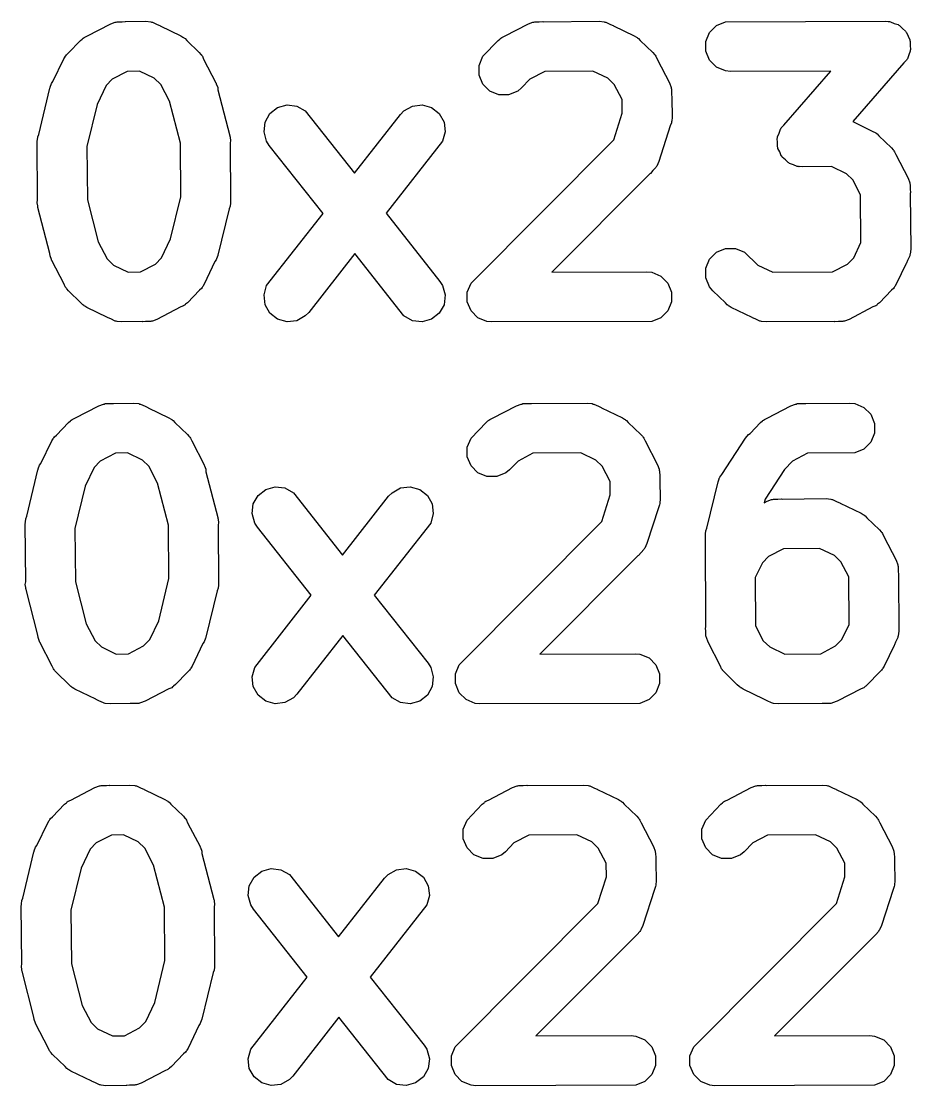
# Model space of a CAD drawing. Extents: x 0.03 to 1.57, y -0.29 to 1.1.
# Drawn here: x 0.997 to 1.1367, y 0.2533 to 0.4205 of the extents above; entities that cross this region are included whole.
import ezdxf

# ---------------------------------------------------------------- set-up
doc = ezdxf.new("R2010")
doc.units = 0
doc.header["$MEASUREMENT"] = 0
doc.layers.add('BLACK', color=7, linetype='CONTINUOUS')

msp = doc.modelspace()

# ---------------------------------------------------------------- linework, layer by layer
at = {"layer": 'BLACK', "linetype": 'CONTINUOUS'}
for p, q in [((1.00731, 0.41814), (1.01105, 0.42009)), ((1.01105, 0.42009), (1.01177, 0.42036)), ((1.01177, 0.42036), (1.01192, 0.42037)), ((1.01192, 0.42037), (1.01205, 0.42043)), ((1.01205, 0.42043), (1.01287, 0.42044)), ((1.01287, 0.42044), (1.01331, 0.42047)), ((1.01331, 0.42047), (1.01337, 0.42045)), ((1.01337, 0.42045), (1.01656, 0.4205)), ((1.01656, 0.4205), (1.01733, 0.42043)), ((1.01733, 0.42043), (1.01746, 0.42037)), ((1.01746, 0.42037), (1.0176, 0.42036)), ((1.0176, 0.42036), (1.01833, 0.42001)), ((1.01833, 0.42001), (1.01875, 0.41984)), ((1.01875, 0.41984), (1.01881, 0.41979)), ((1.01881, 0.41979), (1.02207, 0.41821)), ((1.07293, 0.41814), (1.07667, 0.42009)), ((1.07667, 0.42009), (1.07739, 0.42036)), ((1.07739, 0.42036), (1.07753, 0.42037)), ((1.07753, 0.42037), (1.07766, 0.42043)), ((1.07766, 0.42043), (1.07837, 0.42043)), ((1.07837, 0.42043), (1.07892, 0.42047)), ((1.07892, 0.42047), (1.07903, 0.42044)), ((1.07903, 0.42044), (1.0878, 0.4205)), ((1.0878, 0.4205), (1.08857, 0.42043)), ((1.08857, 0.42043), (1.0887, 0.42037)), ((1.0887, 0.42037), (1.08884, 0.42036)), ((1.08884, 0.42036), (1.08957, 0.42001)), ((1.08957, 0.42001), (1.08999, 0.41984)), ((1.08999, 0.41984), (1.09005, 0.41979)), ((1.09005, 0.41979), (1.09331, 0.41821)), ((1.10515, 0.41875), (1.10624, 0.41984)), ((1.10624, 0.41984), (1.10766, 0.42043)), ((1.10766, 0.42043), (1.1328, 0.4205)), ((1.1328, 0.4205), (1.13321, 0.42046)), ((1.13321, 0.42046), (1.13331, 0.42047)), ((1.13331, 0.42047), (1.13338, 0.42045)), ((1.13338, 0.42045), (1.13357, 0.42043)), ((1.13357, 0.42043), (1.13416, 0.42018)), ((1.13416, 0.42018), (1.13476, 0.41998)), ((1.13476, 0.41998), (1.13486, 0.41989)), ((1.13486, 0.41989), (1.13499, 0.41984)), ((1.13499, 0.41984), (1.13544, 0.41939)), ((1.00688, 0.41796), (1.00731, 0.41814)), ((1.02207, 0.41821), (1.0224, 0.418)), ((1.07249, 0.41796), (1.07293, 0.41814)), ((1.09331, 0.41821), (1.09365, 0.418)), ((1.10457, 0.41733), (1.10515, 0.41875)), ((1.13544, 0.41939), (1.13592, 0.41897)), ((1.13592, 0.41897), (1.13598, 0.41885)), ((1.13598, 0.41885), (1.13607, 0.41875)), ((1.13607, 0.41875), (1.13632, 0.41816)), ((1.13632, 0.41816), (1.1366, 0.41759)), ((1.00439, 0.4155), (1.00628, 0.41748)), ((1.00628, 0.41748), (1.00658, 0.41772)), ((1.00658, 0.41772), (1.00665, 0.4178)), ((1.00665, 0.4178), (1.00673, 0.41784)), ((1.00673, 0.41784), (1.00688, 0.41796)), ((1.0224, 0.418), (1.0225, 0.41796)), ((1.0225, 0.41796), (1.02256, 0.4179)), ((1.02256, 0.4179), (1.02273, 0.4178)), ((1.02273, 0.4178), (1.023, 0.41749)), ((1.023, 0.41749), (1.02497, 0.4156)), ((1.06953, 0.415), (1.0719, 0.41748)), ((1.0719, 0.41748), (1.0722, 0.41772)), ((1.0722, 0.41772), (1.07227, 0.4178)), ((1.07227, 0.4178), (1.07234, 0.41784)), ((1.07234, 0.41784), (1.07249, 0.41796)), ((1.09365, 0.418), (1.09374, 0.41796)), ((1.09374, 0.41796), (1.0938, 0.4179)), ((1.0938, 0.4179), (1.09397, 0.4178)), ((1.09397, 0.4178), (1.09424, 0.41749)), ((1.09424, 0.41749), (1.09621, 0.4156)), ((1.10457, 0.4158), (1.10457, 0.41733)), ((1.1366, 0.41759), (1.13661, 0.41746)), ((1.13661, 0.41746), (1.13666, 0.41733)), ((1.13666, 0.41733), (1.13666, 0.41669)), ((1.13666, 0.41669), (1.1367, 0.41606)), ((1.00367, 0.41458), (1.00388, 0.41491)), ((1.00388, 0.41491), (1.00392, 0.415)), ((1.00392, 0.415), (1.00398, 0.41507)), ((1.00398, 0.41507), (1.00408, 0.41523)), ((1.00408, 0.41523), (1.00439, 0.4155)), ((1.02497, 0.4156), (1.02522, 0.4153)), ((1.02522, 0.4153), (1.0253, 0.41523)), ((1.0253, 0.41523), (1.02534, 0.41516)), ((1.02534, 0.41516), (1.02546, 0.415)), ((1.02546, 0.415), (1.02564, 0.41457)), ((1.06895, 0.41358), (1.06953, 0.415)), ((1.09621, 0.4156), (1.09646, 0.4153)), ((1.09646, 0.4153), (1.09654, 0.41523)), ((1.09654, 0.41523), (1.09658, 0.41516)), ((1.09658, 0.41516), (1.0967, 0.415)), ((1.0967, 0.415), (1.09688, 0.41457)), ((1.10515, 0.41438), (1.10457, 0.4158)), ((1.13642, 0.41521), (1.13621, 0.4146)), ((1.13666, 0.4158), (1.13642, 0.41521)), ((1.1367, 0.41606), (1.13666, 0.41593)), ((1.13666, 0.41593), (1.13666, 0.4158)), ((1.00196, 0.41102), (1.00367, 0.41458)), ((1.02564, 0.41457), (1.02758, 0.41083)), ((1.06895, 0.41205), (1.06895, 0.41358)), ((1.09688, 0.41457), (1.09883, 0.41083)), ((1.10624, 0.41329), (1.10515, 0.41438)), ((1.10766, 0.4127), (1.10624, 0.41329)), ((1.13565, 0.41396), (1.12764, 0.40474)), ((1.13607, 0.41438), (1.13565, 0.41396)), ((1.13612, 0.4145), (1.13607, 0.41438)), ((1.13621, 0.4146), (1.13612, 0.4145)), ((1.01366, 0.41264), (1.0113, 0.41141)), ((1.01557, 0.41268), (1.01366, 0.41264)), ((1.0179, 0.41156), (1.01557, 0.41268)), ((1.01891, 0.41059), (1.0179, 0.41156)), ((1.06953, 0.41063), (1.06895, 0.41205)), ((1.07926, 0.41264), (1.07691, 0.41141)), ((1.08678, 0.41269), (1.07926, 0.41264)), ((1.08914, 0.41156), (1.08678, 0.41269)), ((1.09015, 0.41059), (1.08914, 0.41156)), ((1.10843, 0.41263), (1.10766, 0.4127)), ((1.12421, 0.41268), (1.10843, 0.41263)), ((1.11682, 0.40417), (1.12421, 0.41268)), ((0.99974, 0.40273), (1.0015, 0.41002)), ((1.0015, 0.41002), (1.00152, 0.41008)), ((1.00152, 0.41011), (1.00155, 0.41017)), ((1.00152, 0.41008), (1.00152, 0.41011)), ((1.00155, 0.41017), (1.00176, 0.41075)), ((1.00176, 0.41075), (1.00196, 0.41102)), ((1.01032, 0.4104), (1.0089, 0.40745)), ((1.0113, 0.41141), (1.01032, 0.4104)), ((1.02029, 0.40793), (1.01891, 0.41059)), ((1.02758, 0.41083), (1.02761, 0.41077)), ((1.02761, 0.41077), (1.02762, 0.41075)), ((1.02762, 0.41075), (1.02764, 0.41068)), ((1.02764, 0.41068), (1.02786, 0.41011)), ((1.02786, 0.41011), (1.02789, 0.40973)), ((1.07062, 0.40954), (1.06953, 0.41063)), ((1.07559, 0.41003), (1.07499, 0.40954)), ((1.07691, 0.41141), (1.07559, 0.41003)), ((1.09138, 0.40822), (1.09015, 0.41059)), ((1.09883, 0.41083), (1.0991, 0.41011)), ((1.0991, 0.41011), (1.09911, 0.40997)), ((1.09911, 0.40997), (1.09917, 0.40984)), ((1.09917, 0.40984), (1.09918, 0.40901)), ((1.02789, 0.40973), (1.02976, 0.40252)), ((1.07204, 0.40896), (1.07062, 0.40954)), ((1.07357, 0.40896), (1.07204, 0.40896)), ((1.07499, 0.40954), (1.07357, 0.40896)), ((1.09142, 0.40609), (1.09138, 0.40822)), ((1.09918, 0.40901), (1.09921, 0.40857)), ((1.09921, 0.40857), (1.09919, 0.40851)), ((1.09919, 0.40851), (1.09924, 0.40532)), ((1.0089, 0.40745), (1.00731, 0.40083)), ((1.022, 0.40133), (1.02029, 0.40793)), ((1.03607, 0.406), (1.03728, 0.40695)), ((1.03728, 0.40695), (1.03876, 0.40737)), ((1.03876, 0.40737), (1.04028, 0.40719)), ((1.04028, 0.40719), (1.04162, 0.40643)), ((1.04162, 0.40643), (1.04936, 0.39663)), ((1.05659, 0.40588), (1.05712, 0.40643)), ((1.05712, 0.40643), (1.05846, 0.40719)), ((1.05846, 0.40719), (1.05999, 0.40737)), ((1.05999, 0.40737), (1.06146, 0.40695)), ((1.06146, 0.40695), (1.06267, 0.406)), ((1.03532, 0.40467), (1.03607, 0.406)), ((1.04936, 0.39663), (1.05659, 0.40588)), ((1.06267, 0.406), (1.06343, 0.40467)), ((1.09007, 0.4019), (1.09142, 0.40609)), ((1.09918, 0.40475), (1.09917, 0.40455)), ((1.09921, 0.40483), (1.09918, 0.40475)), ((1.09924, 0.40532), (1.0992, 0.40493)), ((1.0992, 0.40493), (1.09921, 0.40483)), ((1.12764, 0.40474), (1.13081, 0.40321)), ((1.03514, 0.40314), (1.03532, 0.40467)), ((1.03555, 0.40166), (1.03514, 0.40314)), ((1.06361, 0.40314), (1.06319, 0.40166)), ((1.06343, 0.40467), (1.06361, 0.40314)), ((1.09897, 0.40408), (1.09716, 0.39845)), ((1.09917, 0.40455), (1.09897, 0.40408)), ((1.11606, 0.40293), (1.11626, 0.40353)), ((1.11626, 0.40353), (1.11635, 0.40363)), ((1.11635, 0.40363), (1.1164, 0.40376)), ((1.1164, 0.40376), (1.11682, 0.40417)), ((1.13081, 0.40321), (1.13114, 0.40301)), ((0.9995, 0.40157), (0.99952, 0.4017)), ((0.99957, 0.39243), (0.9995, 0.40157)), ((0.99951, 0.40176), (0.99953, 0.40186)), ((0.99952, 0.4017), (0.99951, 0.40176)), ((0.99953, 0.40186), (0.99958, 0.40234)), ((0.99958, 0.40234), (0.99974, 0.40273)), ((1.02976, 0.40252), (1.02978, 0.40239)), ((1.02978, 0.40239), (1.0298, 0.40234)), ((1.0298, 0.40234), (1.0298, 0.40223)), ((1.0298, 0.40223), (1.02987, 0.40176)), ((1.02987, 0.40176), (1.02981, 0.40133)), ((1.03597, 0.40101), (1.03555, 0.40166)), ((1.06319, 0.40166), (1.05433, 0.39033)), ((1.06766, 0.37938), (1.09007, 0.4019)), ((1.11577, 0.40208), (1.11581, 0.4022)), ((1.11581, 0.40144), (1.11577, 0.40208)), ((1.11581, 0.40234), (1.11606, 0.40293)), ((1.11581, 0.4022), (1.11581, 0.40234)), ((1.11581, 0.4008), (1.11581, 0.40144)), ((1.13114, 0.40301), (1.13124, 0.40297)), ((1.13124, 0.40297), (1.1313, 0.40291)), ((1.1313, 0.40291), (1.13146, 0.4028)), ((1.13146, 0.4028), (1.13174, 0.40249)), ((1.13174, 0.40249), (1.13371, 0.4006)), ((1.00731, 0.40083), (1.00738, 0.39243)), ((1.02206, 0.39293), (1.022, 0.40133)), ((1.02981, 0.40133), (1.02987, 0.39219)), ((1.04441, 0.39031), (1.03597, 0.40101)), ((1.11587, 0.40068), (1.11581, 0.4008)), ((1.11587, 0.40054), (1.11587, 0.40068)), ((1.11616, 0.39997), (1.11587, 0.40054)), ((1.1164, 0.39938), (1.11616, 0.39997)), ((1.13371, 0.4006), (1.13396, 0.4003)), ((1.13396, 0.4003), (1.13403, 0.40023)), ((1.13403, 0.40023), (1.13407, 0.40016)), ((1.13407, 0.40016), (1.1342, 0.40001)), ((1.1342, 0.40001), (1.13438, 0.39957)), ((1.09716, 0.39845), (1.09685, 0.39774)), ((1.1165, 0.39929), (1.1164, 0.39938)), ((1.11655, 0.39917), (1.1165, 0.39929)), ((1.11704, 0.39875), (1.11655, 0.39917)), ((1.11749, 0.39829), (1.11704, 0.39875)), ((1.11761, 0.39824), (1.11749, 0.39829)), ((1.11771, 0.39816), (1.11761, 0.39824)), ((1.11832, 0.39795), (1.11771, 0.39816)), ((1.13438, 0.39957), (1.13632, 0.39583)), ((1.09573, 0.39652), (1.08036, 0.38109)), ((1.09584, 0.39658), (1.09573, 0.39652)), ((1.09624, 0.39704), (1.09584, 0.39658)), ((1.0967, 0.39751), (1.09624, 0.39704)), ((1.09676, 0.39764), (1.0967, 0.39751)), ((1.09685, 0.39774), (1.09676, 0.39764)), ((1.11891, 0.39771), (1.11832, 0.39795)), ((1.11909, 0.39769), (1.11891, 0.39771)), ((1.11917, 0.39766), (1.11909, 0.39769)), ((1.11927, 0.39767), (1.11917, 0.39766)), ((1.11968, 0.39763), (1.11927, 0.39767)), ((1.12429, 0.39769), (1.11968, 0.39763)), ((1.12663, 0.39656), (1.12429, 0.39769)), ((1.12765, 0.39559), (1.12663, 0.39656)), ((1.12887, 0.39324), (1.12765, 0.39559)), ((1.13632, 0.39583), (1.1366, 0.39511)), ((1.1366, 0.39511), (1.13661, 0.39497)), ((1.13661, 0.39497), (1.13666, 0.39484)), ((1.13666, 0.39484), (1.13667, 0.39413)), ((1.12892, 0.38572), (1.12887, 0.39324)), ((1.13667, 0.39413), (1.13671, 0.39358)), ((1.13671, 0.39358), (1.13667, 0.39347)), ((1.13667, 0.39347), (1.13674, 0.3847)), ((0.99951, 0.392), (0.99957, 0.39243)), ((0.99958, 0.39153), (0.99951, 0.392)), ((0.99958, 0.39143), (0.99958, 0.39153)), ((0.9996, 0.39137), (0.99958, 0.39143)), ((0.99962, 0.39124), (0.9996, 0.39137)), ((1.00738, 0.39243), (1.00909, 0.38584)), ((1.02047, 0.38632), (1.02206, 0.39293)), ((1.0298, 0.39143), (1.02964, 0.39104)), ((1.02985, 0.3919), (1.0298, 0.39143)), ((1.02987, 0.392), (1.02985, 0.3919)), ((1.02987, 0.39219), (1.02986, 0.39206)), ((1.02986, 0.39206), (1.02987, 0.392)), ((1.00149, 0.38403), (0.99962, 0.39124)), ((1.02964, 0.39104), (1.02788, 0.38374)), ((1.03555, 0.37898), (1.04441, 0.39031)), ((1.05433, 0.39033), (1.06278, 0.37963)), ((1.00909, 0.38584), (1.01047, 0.38318)), ((1.01905, 0.38336), (1.02047, 0.38632)), ((1.10624, 0.38422), (1.10766, 0.38481)), ((1.10766, 0.38481), (1.1092, 0.38481)), ((1.1092, 0.38481), (1.11061, 0.38422)), ((1.12779, 0.38336), (1.12892, 0.38572)), ((1.13674, 0.3847), (1.13666, 0.38393)), ((1.00152, 0.38366), (1.00149, 0.38403)), ((1.00174, 0.38308), (1.00152, 0.38366)), ((1.00176, 0.38301), (1.00174, 0.38308)), ((1.00177, 0.38299), (1.00176, 0.38301)), ((1.00179, 0.38293), (1.00177, 0.38299)), ((1.01047, 0.38318), (1.01148, 0.38221)), ((1.01808, 0.38235), (1.01905, 0.38336)), ((1.02762, 0.38301), (1.02742, 0.38274)), ((1.02783, 0.38359), (1.02762, 0.38301)), ((1.02786, 0.38366), (1.02783, 0.38359)), ((1.02788, 0.38374), (1.02786, 0.38368)), ((1.02786, 0.38368), (1.02786, 0.38366)), ((1.04939, 0.38401), (1.04216, 0.37476)), ((1.05712, 0.37421), (1.04939, 0.38401)), ((1.10457, 0.38171), (1.10515, 0.38313)), ((1.10515, 0.38313), (1.10624, 0.38422)), ((1.11061, 0.38422), (1.11272, 0.38221)), ((1.12682, 0.38235), (1.12779, 0.38336)), ((1.1366, 0.38366), (1.13625, 0.38293)), ((1.13661, 0.3838), (1.1366, 0.38366)), ((1.13666, 0.38393), (1.13661, 0.3838)), ((1.00374, 0.37919), (1.00179, 0.38293)), ((1.01148, 0.38221), (1.01381, 0.38109)), ((1.01571, 0.38112), (1.01808, 0.38235)), ((1.02742, 0.38274), (1.02571, 0.37918)), ((1.10457, 0.38018), (1.10457, 0.38171)), ((1.11272, 0.38221), (1.11508, 0.38107)), ((1.12447, 0.38113), (1.12682, 0.38235)), ((1.13602, 0.38245), (1.13445, 0.37918)), ((1.13607, 0.38251), (1.13602, 0.38245)), ((1.13625, 0.38293), (1.13607, 0.38251)), ((1.01381, 0.38109), (1.01571, 0.38112)), ((1.08036, 0.38109), (1.0953, 0.38113)), ((1.0953, 0.38113), (1.09607, 0.38106)), ((1.09607, 0.38106), (1.09749, 0.38047)), ((1.09749, 0.38047), (1.09858, 0.37938)), ((1.10515, 0.37876), (1.10457, 0.38018)), ((1.11508, 0.38107), (1.12447, 0.38113)), ((1.00392, 0.37876), (1.00374, 0.37919)), ((1.00404, 0.37861), (1.00392, 0.37876)), ((1.00408, 0.37853), (1.00404, 0.37861)), ((1.00416, 0.37846), (1.00408, 0.37853)), ((1.00441, 0.37816), (1.00416, 0.37846)), ((1.00638, 0.37627), (1.00441, 0.37816)), ((1.02498, 0.37826), (1.0231, 0.37629)), ((1.0253, 0.37853), (1.02498, 0.37826)), ((1.0254, 0.3787), (1.0253, 0.37853)), ((1.02546, 0.37876), (1.0254, 0.3787)), ((1.0255, 0.37885), (1.02546, 0.37876)), ((1.02571, 0.37918), (1.0255, 0.37885)), ((1.03514, 0.3775), (1.03555, 0.37898)), ((1.06278, 0.37963), (1.06319, 0.37898)), ((1.06319, 0.37898), (1.06361, 0.3775)), ((1.06707, 0.37796), (1.06766, 0.37938)), ((1.09858, 0.37938), (1.09917, 0.37796)), ((1.10564, 0.37816), (1.10515, 0.37876)), ((1.10762, 0.37627), (1.10564, 0.37816)), ((1.13372, 0.37826), (1.13183, 0.37629)), ((1.13403, 0.37853), (1.13372, 0.37826)), ((1.13414, 0.3787), (1.13403, 0.37853)), ((1.1342, 0.37876), (1.13414, 0.3787)), ((1.13424, 0.37885), (1.1342, 0.37876)), ((1.13445, 0.37918), (1.13424, 0.37885)), ((1.03532, 0.37597), (1.03514, 0.3775)), ((1.06361, 0.3775), (1.06343, 0.37597)), ((1.06707, 0.37643), (1.06707, 0.37796)), ((1.06766, 0.37501), (1.06707, 0.37643)), ((1.09917, 0.37643), (1.09858, 0.37501)), ((1.09917, 0.37796), (1.09917, 0.37643)), ((1.00665, 0.37596), (1.00638, 0.37627)), ((1.00681, 0.37586), (1.00665, 0.37596)), ((1.00688, 0.3758), (1.00681, 0.37586)), ((1.00697, 0.37576), (1.00688, 0.3758)), ((1.0073, 0.37555), (1.00697, 0.37576)), ((1.01057, 0.37398), (1.0073, 0.37555)), ((1.02207, 0.37562), (1.01832, 0.37367)), ((1.0225, 0.3758), (1.02207, 0.37562)), ((1.02265, 0.37592), (1.0225, 0.3758)), ((1.02273, 0.37596), (1.02265, 0.37592)), ((1.0228, 0.37604), (1.02273, 0.37596)), ((1.0231, 0.37629), (1.0228, 0.37604)), ((1.03607, 0.37463), (1.03532, 0.37597)), ((1.03728, 0.37369), (1.03607, 0.37463)), ((1.04216, 0.37476), (1.04162, 0.37421)), ((1.06267, 0.37463), (1.06146, 0.37369)), ((1.06343, 0.37597), (1.06267, 0.37463)), ((1.06874, 0.37392), (1.06766, 0.37501)), ((1.09858, 0.37501), (1.09749, 0.37392)), ((1.10789, 0.37596), (1.10762, 0.37627)), ((1.10805, 0.37586), (1.10789, 0.37596)), ((1.10811, 0.3758), (1.10805, 0.37586)), ((1.10821, 0.37576), (1.10811, 0.3758)), ((1.10854, 0.37555), (1.10821, 0.37576)), ((1.11181, 0.37398), (1.10854, 0.37555)), ((1.1308, 0.37562), (1.12706, 0.37367)), ((1.13124, 0.3758), (1.1308, 0.37562)), ((1.13139, 0.37592), (1.13124, 0.3758)), ((1.13146, 0.37596), (1.13139, 0.37592)), ((1.13153, 0.37604), (1.13146, 0.37596)), ((1.13183, 0.37629), (1.13153, 0.37604)), ((1.01063, 0.37392), (1.01057, 0.37398)), ((1.01105, 0.37375), (1.01063, 0.37392)), ((1.01177, 0.3734), (1.01105, 0.37375)), ((1.01192, 0.37339), (1.01177, 0.3734)), ((1.01205, 0.37333), (1.01192, 0.37339)), ((1.01281, 0.37326), (1.01205, 0.37333)), ((1.016, 0.37331), (1.01281, 0.37326)), ((1.01607, 0.37329), (1.016, 0.37331)), ((1.01651, 0.37332), (1.01607, 0.37329)), ((1.01733, 0.37333), (1.01651, 0.37332)), ((1.01746, 0.37339), (1.01733, 0.37333)), ((1.0176, 0.3734), (1.01746, 0.37339)), ((1.01832, 0.37367), (1.0176, 0.3734)), ((1.03876, 0.37327), (1.03728, 0.37369)), ((1.04028, 0.37345), (1.03876, 0.37327)), ((1.04162, 0.37421), (1.04028, 0.37345)), ((1.05846, 0.37345), (1.05712, 0.37421)), ((1.05999, 0.37327), (1.05846, 0.37345)), ((1.06146, 0.37369), (1.05999, 0.37327)), ((1.07016, 0.37333), (1.06874, 0.37392)), ((1.07093, 0.37326), (1.07016, 0.37333)), ((1.09607, 0.37333), (1.07093, 0.37326)), ((1.09749, 0.37392), (1.09607, 0.37333)), ((1.11186, 0.37392), (1.11181, 0.37398)), ((1.11229, 0.37375), (1.11186, 0.37392)), ((1.11301, 0.3734), (1.11229, 0.37375)), ((1.11315, 0.37339), (1.11301, 0.3734)), ((1.11328, 0.37333), (1.11315, 0.37339)), ((1.11405, 0.37326), (1.11328, 0.37333)), ((1.1247, 0.37333), (1.11405, 0.37326)), ((1.12481, 0.37329), (1.1247, 0.37333)), ((1.12538, 0.37333), (1.12481, 0.37329)), ((1.12607, 0.37333), (1.12538, 0.37333)), ((1.1262, 0.37339), (1.12607, 0.37333)), ((1.12634, 0.3734), (1.1262, 0.37339)), ((1.12706, 0.37367), (1.12634, 0.3734)), ((1.00544, 0.35814), (1.00918, 0.36009)), ((1.00918, 0.36009), (1.0099, 0.36036)), ((1.0099, 0.36036), (1.01004, 0.36037)), ((1.01004, 0.36037), (1.01017, 0.36043)), ((1.01017, 0.36043), (1.011, 0.36044)), ((1.011, 0.36044), (1.01143, 0.36047)), ((1.01143, 0.36047), (1.0115, 0.36045)), ((1.0115, 0.36045), (1.01469, 0.3605)), ((1.01469, 0.3605), (1.01546, 0.36043)), ((1.01546, 0.36043), (1.01559, 0.36037)), ((1.01559, 0.36037), (1.01573, 0.36036)), ((1.01573, 0.36036), (1.01645, 0.36001)), ((1.01645, 0.36001), (1.01688, 0.35984)), ((1.01688, 0.35984), (1.01693, 0.35979)), ((1.01693, 0.35979), (1.0202, 0.35821)), ((1.07105, 0.35814), (1.0748, 0.36009)), ((1.0748, 0.36009), (1.07552, 0.36036)), ((1.07552, 0.36036), (1.07566, 0.36037)), ((1.07566, 0.36037), (1.07579, 0.36043)), ((1.07579, 0.36043), (1.07649, 0.36043)), ((1.07649, 0.36043), (1.07705, 0.36047)), ((1.07705, 0.36047), (1.07715, 0.36044)), ((1.07715, 0.36044), (1.08593, 0.3605)), ((1.08593, 0.3605), (1.0867, 0.36043)), ((1.0867, 0.36043), (1.08683, 0.36037)), ((1.08683, 0.36037), (1.08697, 0.36036)), ((1.08697, 0.36036), (1.08769, 0.36001)), ((1.08769, 0.36001), (1.08812, 0.35984)), ((1.08812, 0.35984), (1.08817, 0.35979)), ((1.08817, 0.35979), (1.09144, 0.35821)), ((1.11417, 0.35814), (1.11791, 0.36009)), ((1.11791, 0.36009), (1.11864, 0.36036)), ((1.11864, 0.36036), (1.11878, 0.36037)), ((1.11878, 0.36037), (1.11891, 0.36043)), ((1.11891, 0.36043), (1.11963, 0.36043)), ((1.11963, 0.36043), (1.12017, 0.36047)), ((1.12017, 0.36047), (1.12026, 0.36044)), ((1.12026, 0.36044), (1.12717, 0.3605)), ((1.12717, 0.3605), (1.12794, 0.36043)), ((1.12794, 0.36043), (1.12936, 0.35984)), ((1.12936, 0.35984), (1.13045, 0.35875)), ((1.00485, 0.35784), (1.005, 0.35796)), ((1.005, 0.35796), (1.00544, 0.35814)), ((1.0202, 0.35821), (1.02053, 0.358)), ((1.02053, 0.358), (1.02063, 0.35796)), ((1.02063, 0.35796), (1.02069, 0.3579)), ((1.02069, 0.3579), (1.02085, 0.3578)), ((1.07047, 0.35784), (1.07062, 0.35796)), ((1.07062, 0.35796), (1.07105, 0.35814)), ((1.09144, 0.35821), (1.09177, 0.358)), ((1.09177, 0.358), (1.09187, 0.35796)), ((1.09187, 0.35796), (1.09193, 0.3579)), ((1.09193, 0.3579), (1.09209, 0.3578)), ((1.11359, 0.35784), (1.11374, 0.35796)), ((1.11374, 0.35796), (1.11417, 0.35814)), ((1.13045, 0.35875), (1.13104, 0.35733)), ((1.00252, 0.3555), (1.00441, 0.35748)), ((1.00441, 0.35748), (1.00471, 0.35772)), ((1.00471, 0.35772), (1.00478, 0.3578)), ((1.00478, 0.3578), (1.00485, 0.35784)), ((1.02085, 0.3578), (1.02112, 0.35749)), ((1.02112, 0.35749), (1.0231, 0.3556)), ((1.06766, 0.355), (1.07002, 0.35748)), ((1.07002, 0.35748), (1.07032, 0.35772)), ((1.07032, 0.35772), (1.07039, 0.3578)), ((1.07039, 0.3578), (1.07047, 0.35784)), ((1.09209, 0.3578), (1.09237, 0.35749)), ((1.09237, 0.35749), (1.09434, 0.3556)), ((1.11149, 0.35575), (1.11314, 0.35748)), ((1.11314, 0.35748), (1.11344, 0.35772)), ((1.11344, 0.35772), (1.11351, 0.3578)), ((1.11351, 0.3578), (1.11359, 0.35784)), ((1.13104, 0.35733), (1.13104, 0.3558)), ((1.00008, 0.35102), (1.00179, 0.35458)), ((1.00179, 0.35458), (1.002, 0.35491)), ((1.002, 0.35491), (1.00204, 0.355)), ((1.00204, 0.355), (1.0021, 0.35507)), ((1.0021, 0.35507), (1.0022, 0.35523)), ((1.0022, 0.35523), (1.00252, 0.3555)), ((1.0231, 0.3556), (1.02334, 0.3553)), ((1.02334, 0.3553), (1.02342, 0.35523)), ((1.02342, 0.35523), (1.02346, 0.35516)), ((1.02346, 0.35516), (1.02359, 0.355)), ((1.02359, 0.355), (1.02377, 0.35457)), ((1.02377, 0.35457), (1.02571, 0.35083)), ((1.06707, 0.35358), (1.06766, 0.355)), ((1.09434, 0.3556), (1.09459, 0.3553)), ((1.09459, 0.3553), (1.09466, 0.35523)), ((1.09466, 0.35523), (1.0947, 0.35516)), ((1.0947, 0.35516), (1.09483, 0.355)), ((1.09483, 0.355), (1.09501, 0.35457)), ((1.09501, 0.35457), (1.09695, 0.35083)), ((1.10706, 0.3493), (1.11078, 0.355)), ((1.11078, 0.35501), (1.11126, 0.3556)), ((1.11078, 0.355), (1.11078, 0.35501)), ((1.11078, 0.355), (1.11078, 0.355)), ((1.11078, 0.355), (1.11078, 0.355)), ((1.11126, 0.3556), (1.11149, 0.35575)), ((1.13104, 0.3558), (1.13045, 0.35438)), ((1.06707, 0.35205), (1.06707, 0.35358)), ((1.12936, 0.35329), (1.12794, 0.3527)), ((1.13045, 0.35438), (1.12936, 0.35329)), ((1.00942, 0.35141), (1.00845, 0.3504)), ((1.01179, 0.35264), (1.00942, 0.35141)), ((1.0137, 0.35268), (1.01179, 0.35264)), ((1.01602, 0.35156), (1.0137, 0.35268)), ((1.01704, 0.35059), (1.01602, 0.35156)), ((1.06766, 0.35063), (1.06707, 0.35205)), ((1.07504, 0.35141), (1.07372, 0.35003)), ((1.07739, 0.35264), (1.07504, 0.35141)), ((1.0849, 0.35269), (1.07739, 0.35264)), ((1.08726, 0.35156), (1.0849, 0.35269)), ((1.08828, 0.35059), (1.08726, 0.35156)), ((1.11816, 0.35141), (1.1169, 0.3501)), ((1.12051, 0.35264), (1.11816, 0.35141)), ((1.12794, 0.3527), (1.12051, 0.35264)), ((0.99787, 0.34273), (0.99962, 0.35002)), ((0.99962, 0.35002), (0.99964, 0.35008)), ((0.99964, 0.35011), (0.99967, 0.35017)), ((0.99964, 0.35008), (0.99964, 0.35011)), ((0.99967, 0.35017), (0.99988, 0.35075)), ((0.99988, 0.35075), (1.00008, 0.35102)), ((1.00845, 0.3504), (1.00703, 0.34745)), ((1.01842, 0.34793), (1.01704, 0.35059)), ((1.02571, 0.35083), (1.02573, 0.35077)), ((1.02573, 0.35077), (1.02575, 0.35075)), ((1.02575, 0.35075), (1.02576, 0.35068)), ((1.02576, 0.35068), (1.02599, 0.35011)), ((1.02599, 0.35011), (1.02601, 0.34973)), ((1.02601, 0.34973), (1.02788, 0.34252)), ((1.06874, 0.34954), (1.06766, 0.35063)), ((1.07016, 0.34896), (1.06874, 0.34954)), ((1.07312, 0.34954), (1.0717, 0.34896)), ((1.07372, 0.35003), (1.07312, 0.34954)), ((1.08951, 0.34822), (1.08828, 0.35059)), ((1.09695, 0.35083), (1.09723, 0.35011)), ((1.09723, 0.35011), (1.09724, 0.34997)), ((1.09724, 0.34997), (1.09729, 0.34984)), ((1.09729, 0.34984), (1.0973, 0.34901)), ((1.1169, 0.3501), (1.11386, 0.34544)), ((1.02013, 0.34133), (1.01842, 0.34793)), ((1.0717, 0.34896), (1.07016, 0.34896)), ((1.08954, 0.34609), (1.08951, 0.34822)), ((1.0973, 0.34901), (1.09734, 0.34857)), ((1.09734, 0.34857), (1.09731, 0.34851)), ((1.09731, 0.34851), (1.09737, 0.34532)), ((1.10473, 0.34085), (1.10648, 0.34815)), ((1.10648, 0.34815), (1.10664, 0.3486)), ((1.10664, 0.3486), (1.10666, 0.3487)), ((1.10666, 0.3487), (1.1067, 0.34875)), ((1.1067, 0.34875), (1.10674, 0.34887)), ((1.10674, 0.34887), (1.10706, 0.3493)), ((1.00703, 0.34745), (1.00544, 0.34083)), ((1.0342, 0.346), (1.0354, 0.34695)), ((1.0354, 0.34695), (1.03688, 0.34737)), ((1.03688, 0.34737), (1.03841, 0.34719)), ((1.03841, 0.34719), (1.03975, 0.34643)), ((1.03975, 0.34643), (1.04748, 0.33663)), ((1.05471, 0.34588), (1.05525, 0.34643)), ((1.05525, 0.34643), (1.05659, 0.34719)), ((1.05659, 0.34719), (1.05811, 0.34737)), ((1.05811, 0.34737), (1.05959, 0.34695)), ((1.05959, 0.34695), (1.0608, 0.346)), ((1.03326, 0.34314), (1.03344, 0.34467)), ((1.03344, 0.34467), (1.0342, 0.346)), ((1.04748, 0.33663), (1.05471, 0.34588)), ((1.0608, 0.346), (1.06155, 0.34467)), ((1.06155, 0.34467), (1.06173, 0.34314)), ((1.0882, 0.3419), (1.08954, 0.34609)), ((1.09729, 0.34455), (1.0971, 0.34408)), ((1.09731, 0.34475), (1.09729, 0.34455)), ((1.09734, 0.34483), (1.09731, 0.34475)), ((1.09737, 0.34532), (1.09733, 0.34493)), ((1.09733, 0.34493), (1.09734, 0.34483)), ((1.11386, 0.34544), (1.11372, 0.34486)), ((1.11372, 0.34486), (1.11417, 0.34509)), ((1.11417, 0.34509), (1.11489, 0.34537)), ((1.11489, 0.34537), (1.11503, 0.34538)), ((1.11503, 0.34538), (1.11516, 0.34543)), ((1.11516, 0.34543), (1.11588, 0.34544)), ((1.11588, 0.34544), (1.11642, 0.34547)), ((1.11642, 0.34547), (1.11652, 0.34544)), ((1.11652, 0.34544), (1.12343, 0.34551)), ((1.12343, 0.34551), (1.12419, 0.34543)), ((1.12419, 0.34543), (1.12432, 0.34538)), ((1.12432, 0.34538), (1.12447, 0.34537)), ((1.12447, 0.34537), (1.12519, 0.34502)), ((1.12519, 0.34502), (1.12561, 0.34484)), ((1.12561, 0.34484), (1.12567, 0.34479)), ((1.12567, 0.34479), (1.12894, 0.34321)), ((1.03368, 0.34166), (1.03326, 0.34314)), ((1.06173, 0.34314), (1.06132, 0.34166)), ((1.0971, 0.34408), (1.09529, 0.33845)), ((1.12894, 0.34321), (1.12927, 0.34301)), ((1.12927, 0.34301), (1.12936, 0.34297)), ((1.12936, 0.34297), (1.12943, 0.34291)), ((1.12943, 0.34291), (1.12959, 0.3428)), ((0.99763, 0.34176), (0.99766, 0.34186)), ((0.99764, 0.3417), (0.99763, 0.34176)), ((0.99763, 0.34157), (0.99764, 0.3417)), ((0.9977, 0.33243), (0.99763, 0.34157)), ((0.99766, 0.34186), (0.9977, 0.34234)), ((0.9977, 0.34234), (0.99787, 0.34273)), ((1.02019, 0.33293), (1.02013, 0.34133)), ((1.02788, 0.34252), (1.0279, 0.34239)), ((1.0279, 0.34239), (1.02792, 0.34234)), ((1.02792, 0.34234), (1.02792, 0.34223)), ((1.02792, 0.34223), (1.02799, 0.34176)), ((1.02799, 0.34176), (1.02793, 0.34133)), ((1.02793, 0.34133), (1.028, 0.33219)), ((1.03409, 0.34101), (1.03368, 0.34166)), ((1.06132, 0.34166), (1.05246, 0.33033)), ((1.06578, 0.31938), (1.0882, 0.3419)), ((1.12959, 0.3428), (1.12986, 0.34249)), ((1.12986, 0.34249), (1.13183, 0.3406)), ((1.00544, 0.34083), (1.0055, 0.33243)), ((1.04254, 0.33031), (1.03409, 0.34101)), ((1.10449, 0.33988), (1.10452, 0.33998)), ((1.1045, 0.33983), (1.10449, 0.33988)), ((1.10449, 0.33969), (1.1045, 0.33983)), ((1.10456, 0.3253), (1.10449, 0.33969)), ((1.10452, 0.33998), (1.10457, 0.34046)), ((1.10457, 0.34046), (1.10473, 0.34085)), ((1.13183, 0.3406), (1.13208, 0.3403)), ((1.13208, 0.3403), (1.13216, 0.34023)), ((1.13216, 0.34023), (1.1322, 0.34016)), ((1.1322, 0.34016), (1.13232, 0.34001)), ((1.13232, 0.34001), (1.1325, 0.33957)), ((1.1325, 0.33957), (1.13445, 0.33583)), ((1.09529, 0.33845), (1.09497, 0.33774)), ((1.09385, 0.33652), (1.07849, 0.32109)), ((1.09397, 0.33658), (1.09385, 0.33652)), ((1.09437, 0.33704), (1.09397, 0.33658)), ((1.09483, 0.33751), (1.09437, 0.33704)), ((1.09488, 0.33764), (1.09483, 0.33751)), ((1.09497, 0.33774), (1.09488, 0.33764)), ((1.11441, 0.33642), (1.11344, 0.3354)), ((1.11676, 0.33764), (1.11441, 0.33642)), ((1.12241, 0.33769), (1.11676, 0.33764)), ((1.12476, 0.33656), (1.12241, 0.33769)), ((1.12577, 0.33559), (1.12476, 0.33656)), ((1.11344, 0.3354), (1.11232, 0.33309)), ((1.12699, 0.33324), (1.12577, 0.33559)), ((1.13445, 0.33583), (1.13472, 0.33511)), ((1.13472, 0.33511), (1.13473, 0.33497)), ((1.13473, 0.33497), (1.13479, 0.33484)), ((1.13479, 0.33484), (1.13479, 0.33413)), ((1.0186, 0.32632), (1.02019, 0.33293)), ((1.11232, 0.33309), (1.11236, 0.32552)), ((1.12705, 0.32572), (1.12699, 0.33324)), ((1.13479, 0.33413), (1.13483, 0.33358)), ((1.13483, 0.33358), (1.1348, 0.33347)), ((1.1348, 0.33347), (1.13486, 0.3247)), ((0.99763, 0.332), (0.9977, 0.33243)), ((0.9977, 0.33153), (0.99763, 0.332)), ((0.9977, 0.33143), (0.9977, 0.33153)), ((0.99773, 0.33137), (0.9977, 0.33143)), ((0.99775, 0.33124), (0.99773, 0.33137)), ((0.99962, 0.32403), (0.99775, 0.33124)), ((1.0055, 0.33243), (1.00721, 0.32584)), ((1.02792, 0.33143), (1.02776, 0.33104)), ((1.02797, 0.3319), (1.02792, 0.33143)), ((1.02799, 0.332), (1.02797, 0.3319)), ((1.028, 0.33219), (1.02799, 0.33206)), ((1.02799, 0.33206), (1.02799, 0.332)), ((1.02776, 0.33104), (1.02601, 0.32374)), ((1.03368, 0.31898), (1.04254, 0.33031)), ((1.05246, 0.33033), (1.0609, 0.31963)), ((1.01718, 0.32336), (1.0186, 0.32632)), ((1.00721, 0.32584), (1.00859, 0.32318)), ((1.10452, 0.32519), (1.10456, 0.3253)), ((1.10456, 0.3246), (1.10452, 0.32519)), ((1.10457, 0.32393), (1.10456, 0.3246)), ((1.11236, 0.32552), (1.11358, 0.32318)), ((1.12591, 0.32336), (1.12705, 0.32572)), ((1.13486, 0.3247), (1.13479, 0.32393)), ((0.99964, 0.32366), (0.99962, 0.32403)), ((0.99986, 0.32308), (0.99964, 0.32366)), ((0.99988, 0.32301), (0.99986, 0.32308)), ((0.9999, 0.32299), (0.99988, 0.32301)), ((0.99992, 0.32293), (0.9999, 0.32299)), ((1.00186, 0.31919), (0.99992, 0.32293)), ((1.00859, 0.32318), (1.00961, 0.32221)), ((1.01621, 0.32235), (1.01718, 0.32336)), ((1.02575, 0.32301), (1.02554, 0.32274)), ((1.02595, 0.32359), (1.02575, 0.32301)), ((1.02599, 0.32366), (1.02595, 0.32359)), ((1.02601, 0.32374), (1.02599, 0.32368)), ((1.02599, 0.32368), (1.02599, 0.32366)), ((1.04751, 0.32401), (1.04028, 0.31476)), ((1.05525, 0.31421), (1.04751, 0.32401)), ((1.10462, 0.3238), (1.10457, 0.32393)), ((1.10463, 0.32366), (1.10462, 0.3238)), ((1.10491, 0.32293), (1.10463, 0.32366)), ((1.10685, 0.31919), (1.10491, 0.32293)), ((1.11358, 0.32318), (1.11459, 0.32221)), ((1.12494, 0.32235), (1.12591, 0.32336)), ((1.13437, 0.32293), (1.1342, 0.32251)), ((1.13472, 0.32366), (1.13437, 0.32293)), ((1.13473, 0.3238), (1.13472, 0.32366)), ((1.13479, 0.32393), (1.13473, 0.3238)), ((1.00961, 0.32221), (1.01193, 0.32109)), ((1.01193, 0.32109), (1.01384, 0.32112)), ((1.01384, 0.32112), (1.01621, 0.32235)), ((1.02554, 0.32274), (1.02383, 0.31918)), ((1.07849, 0.32109), (1.09343, 0.32113)), ((1.09343, 0.32113), (1.0942, 0.32106)), ((1.11459, 0.32221), (1.11695, 0.32107)), ((1.11695, 0.32107), (1.12259, 0.32113)), ((1.12259, 0.32113), (1.12494, 0.32235)), ((1.13414, 0.32245), (1.13257, 0.31918)), ((1.1342, 0.32251), (1.13414, 0.32245)), ((1.0609, 0.31963), (1.06132, 0.31898)), ((1.0942, 0.32106), (1.09562, 0.32047)), ((1.09562, 0.32047), (1.0967, 0.31938)), ((1.00204, 0.31876), (1.00186, 0.31919)), ((1.00217, 0.31861), (1.00204, 0.31876)), ((1.0022, 0.31853), (1.00217, 0.31861)), ((1.00228, 0.31846), (1.0022, 0.31853)), ((1.00253, 0.31816), (1.00228, 0.31846)), ((1.0045, 0.31627), (1.00253, 0.31816)), ((1.02311, 0.31826), (1.02122, 0.31629)), ((1.02342, 0.31853), (1.02311, 0.31826)), ((1.02353, 0.3187), (1.02342, 0.31853)), ((1.02359, 0.31876), (1.02353, 0.3187)), ((1.02363, 0.31885), (1.02359, 0.31876)), ((1.02383, 0.31918), (1.02363, 0.31885)), ((1.03326, 0.3175), (1.03368, 0.31898)), ((1.06132, 0.31898), (1.06173, 0.3175)), ((1.0652, 0.31796), (1.06578, 0.31938)), ((1.0652, 0.31643), (1.0652, 0.31796)), ((1.0967, 0.31938), (1.09729, 0.31796)), ((1.09729, 0.31796), (1.09729, 0.31643)), ((1.10703, 0.31876), (1.10685, 0.31919)), ((1.10715, 0.31861), (1.10703, 0.31876)), ((1.10719, 0.31853), (1.10715, 0.31861)), ((1.10727, 0.31846), (1.10719, 0.31853)), ((1.10752, 0.31816), (1.10727, 0.31846)), ((1.10949, 0.31627), (1.10752, 0.31816)), ((1.13185, 0.31826), (1.12996, 0.31629)), ((1.13216, 0.31853), (1.13185, 0.31826)), ((1.13226, 0.3187), (1.13216, 0.31853)), ((1.13232, 0.31876), (1.13226, 0.3187)), ((1.13236, 0.31885), (1.13232, 0.31876)), ((1.13257, 0.31918), (1.13236, 0.31885)), ((1.00478, 0.31596), (1.0045, 0.31627)), ((1.02122, 0.31629), (1.02092, 0.31604)), ((1.03344, 0.31597), (1.03326, 0.3175)), ((1.06173, 0.3175), (1.06155, 0.31597)), ((1.06578, 0.31501), (1.0652, 0.31643)), ((1.09729, 0.31643), (1.0967, 0.31501)), ((1.10976, 0.31596), (1.10949, 0.31627)), ((1.12996, 0.31629), (1.12966, 0.31604)), ((1.00494, 0.31586), (1.00478, 0.31596)), ((1.005, 0.3158), (1.00494, 0.31586)), ((1.0051, 0.31576), (1.005, 0.3158)), ((1.00543, 0.31555), (1.0051, 0.31576)), ((1.0087, 0.31398), (1.00543, 0.31555)), ((1.02019, 0.31562), (1.01645, 0.31367)), ((1.02063, 0.3158), (1.02019, 0.31562)), ((1.02078, 0.31592), (1.02063, 0.3158)), ((1.02085, 0.31596), (1.02078, 0.31592)), ((1.02092, 0.31604), (1.02085, 0.31596)), ((1.0342, 0.31463), (1.03344, 0.31597)), ((1.0354, 0.31369), (1.0342, 0.31463)), ((1.04028, 0.31476), (1.03975, 0.31421)), ((1.0608, 0.31463), (1.05959, 0.31369)), ((1.06155, 0.31597), (1.0608, 0.31463)), ((1.06687, 0.31392), (1.06578, 0.31501)), ((1.0967, 0.31501), (1.09562, 0.31392)), ((1.10993, 0.31586), (1.10976, 0.31596)), ((1.10999, 0.3158), (1.10993, 0.31586)), ((1.11009, 0.31576), (1.10999, 0.3158)), ((1.11042, 0.31555), (1.11009, 0.31576)), ((1.11368, 0.31398), (1.11042, 0.31555)), ((1.12893, 0.31562), (1.12519, 0.31367)), ((1.12936, 0.3158), (1.12893, 0.31562)), ((1.12951, 0.31592), (1.12936, 0.3158)), ((1.12959, 0.31596), (1.12951, 0.31592)), ((1.12966, 0.31604), (1.12959, 0.31596)), ((1.00875, 0.31392), (1.0087, 0.31398)), ((1.00918, 0.31375), (1.00875, 0.31392)), ((1.0099, 0.3134), (1.00918, 0.31375)), ((1.01004, 0.31339), (1.0099, 0.3134)), ((1.01017, 0.31333), (1.01004, 0.31339)), ((1.01094, 0.31326), (1.01017, 0.31333)), ((1.01413, 0.31331), (1.01094, 0.31326)), ((1.0142, 0.31329), (1.01413, 0.31331)), ((1.01463, 0.31332), (1.0142, 0.31329)), ((1.01546, 0.31333), (1.01463, 0.31332)), ((1.01559, 0.31339), (1.01546, 0.31333)), ((1.01573, 0.3134), (1.01559, 0.31339)), ((1.01645, 0.31367), (1.01573, 0.3134)), ((1.03688, 0.31327), (1.0354, 0.31369)), ((1.03841, 0.31345), (1.03688, 0.31327)), ((1.03975, 0.31421), (1.03841, 0.31345)), ((1.05659, 0.31345), (1.05525, 0.31421)), ((1.05811, 0.31327), (1.05659, 0.31345)), ((1.05959, 0.31369), (1.05811, 0.31327)), ((1.06829, 0.31333), (1.06687, 0.31392)), ((1.06906, 0.31326), (1.06829, 0.31333)), ((1.0942, 0.31333), (1.06906, 0.31326)), ((1.09562, 0.31392), (1.0942, 0.31333)), ((1.11374, 0.31392), (1.11368, 0.31398)), ((1.11416, 0.31375), (1.11374, 0.31392)), ((1.11489, 0.3134), (1.11416, 0.31375)), ((1.11503, 0.31339), (1.11489, 0.3134)), ((1.11516, 0.31333), (1.11503, 0.31339)), ((1.11593, 0.31326), (1.11516, 0.31333)), ((1.12284, 0.31332), (1.11593, 0.31326)), ((1.12293, 0.31329), (1.12284, 0.31332)), ((1.12347, 0.31333), (1.12293, 0.31329)), ((1.12419, 0.31333), (1.12347, 0.31333)), ((1.12432, 0.31339), (1.12419, 0.31333)), ((1.12447, 0.3134), (1.12432, 0.31339)), ((1.12519, 0.31367), (1.12447, 0.3134)), ((1.00481, 0.29814), (1.00855, 0.30009)), ((1.00855, 0.30009), (1.00927, 0.30036)), ((1.00927, 0.30036), (1.00941, 0.30037)), ((1.00941, 0.30037), (1.00954, 0.30043)), ((1.00954, 0.30043), (1.01037, 0.30044)), ((1.01037, 0.30044), (1.01081, 0.30047)), ((1.01081, 0.30047), (1.01087, 0.30045)), ((1.01087, 0.30045), (1.01406, 0.3005)), ((1.01406, 0.3005), (1.01483, 0.30043)), ((1.01483, 0.30043), (1.01496, 0.30037)), ((1.01496, 0.30037), (1.0151, 0.30036)), ((1.0151, 0.30036), (1.01583, 0.30001)), ((1.01583, 0.30001), (1.01625, 0.29984)), ((1.01625, 0.29984), (1.0163, 0.29979)), ((1.0163, 0.29979), (1.01957, 0.29821)), ((1.07043, 0.29814), (1.07417, 0.30009)), ((1.07417, 0.30009), (1.07489, 0.30036)), ((1.07489, 0.30036), (1.07503, 0.30037)), ((1.07503, 0.30037), (1.07516, 0.30043)), ((1.07516, 0.30043), (1.07587, 0.30043)), ((1.07587, 0.30043), (1.07642, 0.30047)), ((1.07642, 0.30047), (1.07653, 0.30044)), ((1.07653, 0.30044), (1.0853, 0.3005)), ((1.0853, 0.3005), (1.08607, 0.30043)), ((1.08607, 0.30043), (1.0862, 0.30037)), ((1.0862, 0.30037), (1.08634, 0.30036)), ((1.08634, 0.30036), (1.08707, 0.30001)), ((1.08707, 0.30001), (1.08749, 0.29984)), ((1.08749, 0.29984), (1.08755, 0.29979)), ((1.08755, 0.29979), (1.09081, 0.29821)), ((1.10792, 0.29814), (1.11166, 0.30009)), ((1.11166, 0.30009), (1.11239, 0.30036)), ((1.11239, 0.30036), (1.11253, 0.30037)), ((1.11253, 0.30037), (1.11266, 0.30043)), ((1.11266, 0.30043), (1.11336, 0.30043)), ((1.11336, 0.30043), (1.11392, 0.30047)), ((1.11392, 0.30047), (1.11402, 0.30044)), ((1.11402, 0.30044), (1.1228, 0.3005)), ((1.1228, 0.3005), (1.12357, 0.30043)), ((1.12357, 0.30043), (1.1237, 0.30037)), ((1.1237, 0.30037), (1.12384, 0.30036)), ((1.12384, 0.30036), (1.12456, 0.30001)), ((1.12456, 0.30001), (1.12499, 0.29984)), ((1.12499, 0.29984), (1.12504, 0.29979)), ((1.12504, 0.29979), (1.12831, 0.29821)), ((1.00378, 0.29748), (1.00408, 0.29772)), ((1.00408, 0.29772), (1.00415, 0.2978)), ((1.00415, 0.2978), (1.00422, 0.29784)), ((1.00422, 0.29784), (1.00438, 0.29796)), ((1.00438, 0.29796), (1.00481, 0.29814)), ((1.01957, 0.29821), (1.0199, 0.298)), ((1.0199, 0.298), (1.02, 0.29796)), ((1.02, 0.29796), (1.02006, 0.2979)), ((1.02006, 0.2979), (1.02023, 0.2978)), ((1.02023, 0.2978), (1.0205, 0.29749)), ((1.0694, 0.29748), (1.0697, 0.29772)), ((1.0697, 0.29772), (1.06977, 0.2978)), ((1.06977, 0.2978), (1.06984, 0.29784)), ((1.06984, 0.29784), (1.06999, 0.29796)), ((1.06999, 0.29796), (1.07043, 0.29814)), ((1.09081, 0.29821), (1.09114, 0.298)), ((1.09114, 0.298), (1.09124, 0.29796)), ((1.09124, 0.29796), (1.0913, 0.2979)), ((1.0913, 0.2979), (1.09147, 0.2978)), ((1.09147, 0.2978), (1.09174, 0.29749)), ((1.10689, 0.29748), (1.10719, 0.29772)), ((1.10719, 0.29772), (1.10726, 0.2978)), ((1.10726, 0.2978), (1.10734, 0.29784)), ((1.10734, 0.29784), (1.10749, 0.29796)), ((1.10749, 0.29796), (1.10792, 0.29814)), ((1.12831, 0.29821), (1.12864, 0.298)), ((1.12864, 0.298), (1.12874, 0.29796)), ((1.12874, 0.29796), (1.1288, 0.2979)), ((1.1288, 0.2979), (1.12896, 0.2978)), ((1.12896, 0.2978), (1.12923, 0.29749)), ((1.00189, 0.2955), (1.00378, 0.29748)), ((1.0205, 0.29749), (1.02247, 0.2956)), ((1.06703, 0.295), (1.0694, 0.29748)), ((1.09174, 0.29749), (1.09371, 0.2956)), ((1.10453, 0.295), (1.10689, 0.29748)), ((1.12923, 0.29749), (1.13121, 0.2956)), ((0.99946, 0.29102), (1.00117, 0.29458)), ((1.00117, 0.29458), (1.00138, 0.29491)), ((1.00138, 0.29491), (1.00142, 0.295)), ((1.00142, 0.295), (1.00148, 0.29507)), ((1.00148, 0.29507), (1.00158, 0.29523)), ((1.00158, 0.29523), (1.00189, 0.2955)), ((1.02247, 0.2956), (1.02272, 0.2953)), ((1.02272, 0.2953), (1.0228, 0.29523)), ((1.0228, 0.29523), (1.02284, 0.29516)), ((1.02284, 0.29516), (1.02296, 0.295)), ((1.02296, 0.295), (1.02314, 0.29457)), ((1.02314, 0.29457), (1.02508, 0.29083)), ((1.06644, 0.29358), (1.06703, 0.295)), ((1.09371, 0.2956), (1.09396, 0.2953)), ((1.09396, 0.2953), (1.09404, 0.29523)), ((1.09404, 0.29523), (1.09408, 0.29516)), ((1.09408, 0.29516), (1.0942, 0.295)), ((1.0942, 0.295), (1.09438, 0.29457)), ((1.09438, 0.29457), (1.09632, 0.29083)), ((1.10394, 0.29358), (1.10453, 0.295)), ((1.13121, 0.2956), (1.13145, 0.2953)), ((1.13145, 0.2953), (1.13153, 0.29523)), ((1.13153, 0.29523), (1.13157, 0.29516)), ((1.13157, 0.29516), (1.1317, 0.295)), ((1.1317, 0.295), (1.13188, 0.29457)), ((1.13188, 0.29457), (1.13382, 0.29083)), ((1.06644, 0.29205), (1.06644, 0.29358)), ((1.08428, 0.29269), (1.07676, 0.29264)), ((1.08664, 0.29156), (1.08428, 0.29269)), ((1.10394, 0.29205), (1.10394, 0.29358)), ((1.12177, 0.29269), (1.11426, 0.29264)), ((1.12413, 0.29156), (1.12177, 0.29269)), ((0.99925, 0.29075), (0.99946, 0.29102)), ((1.00879, 0.29141), (1.00782, 0.2904)), ((1.01116, 0.29264), (1.00879, 0.29141)), ((1.01307, 0.29268), (1.01116, 0.29264)), ((1.01539, 0.29156), (1.01307, 0.29268)), ((1.01641, 0.29059), (1.01539, 0.29156)), ((1.06703, 0.29063), (1.06644, 0.29205)), ((1.07441, 0.29141), (1.07309, 0.29003)), ((1.07676, 0.29264), (1.07441, 0.29141)), ((1.08765, 0.29059), (1.08664, 0.29156)), ((1.10453, 0.29063), (1.10394, 0.29205)), ((1.11191, 0.29141), (1.11058, 0.29003)), ((1.11426, 0.29264), (1.11191, 0.29141)), ((1.12515, 0.29059), (1.12413, 0.29156)), ((0.99724, 0.28273), (0.99899, 0.29002)), ((0.99899, 0.29002), (0.99901, 0.29008)), ((0.99901, 0.29008), (0.99902, 0.29011)), ((0.99902, 0.29011), (0.99905, 0.29017)), ((0.99905, 0.29017), (0.99925, 0.29075)), ((1.00782, 0.2904), (1.0064, 0.28745)), ((1.01779, 0.28793), (1.01641, 0.29059)), ((1.02508, 0.29083), (1.0251, 0.29077)), ((1.0251, 0.29077), (1.02512, 0.29075)), ((1.02512, 0.29075), (1.02514, 0.29068)), ((1.02514, 0.29068), (1.02536, 0.29011)), ((1.02536, 0.29011), (1.02539, 0.28973)), ((1.02539, 0.28973), (1.02726, 0.28252)), ((1.06812, 0.28954), (1.06703, 0.29063)), ((1.06954, 0.28896), (1.06812, 0.28954)), ((1.07249, 0.28954), (1.07107, 0.28896)), ((1.07309, 0.29003), (1.07249, 0.28954)), ((1.08888, 0.28822), (1.08765, 0.29059)), ((1.09632, 0.29083), (1.0966, 0.29011)), ((1.0966, 0.29011), (1.09661, 0.28997)), ((1.09661, 0.28997), (1.09666, 0.28984)), ((1.09666, 0.28984), (1.09668, 0.28901)), ((1.10561, 0.28954), (1.10453, 0.29063)), ((1.10703, 0.28896), (1.10561, 0.28954)), ((1.10999, 0.28954), (1.10857, 0.28896)), ((1.11058, 0.29003), (1.10999, 0.28954)), ((1.12638, 0.28822), (1.12515, 0.29059)), ((1.13382, 0.29083), (1.1341, 0.29011)), ((1.1341, 0.29011), (1.13411, 0.28997)), ((1.13411, 0.28997), (1.13416, 0.28984)), ((1.13416, 0.28984), (1.13417, 0.28901)), ((1.0195, 0.28133), (1.01779, 0.28793)), ((1.07107, 0.28896), (1.06954, 0.28896)), ((1.08892, 0.28609), (1.08888, 0.28822)), ((1.09668, 0.28901), (1.09671, 0.28857)), ((1.09671, 0.28857), (1.09669, 0.28851)), ((1.09669, 0.28851), (1.09674, 0.28532)), ((1.10857, 0.28896), (1.10703, 0.28896)), ((1.12641, 0.28609), (1.12638, 0.28822)), ((1.13417, 0.28901), (1.1342, 0.28857)), ((1.1342, 0.28857), (1.13418, 0.28851)), ((1.13418, 0.28851), (1.13424, 0.28532)), ((1.0064, 0.28745), (1.00481, 0.28083)), ((1.03282, 0.28467), (1.03357, 0.286)), ((1.03357, 0.286), (1.03478, 0.28695)), ((1.03478, 0.28695), (1.03626, 0.28737)), ((1.03626, 0.28737), (1.03778, 0.28719)), ((1.03778, 0.28719), (1.03912, 0.28643)), ((1.03912, 0.28643), (1.04686, 0.27663)), ((1.05409, 0.28588), (1.05462, 0.28643)), ((1.05462, 0.28643), (1.05596, 0.28719)), ((1.05596, 0.28719), (1.05748, 0.28737)), ((1.05748, 0.28737), (1.05896, 0.28695)), ((1.05896, 0.28695), (1.06017, 0.286)), ((1.06017, 0.286), (1.06092, 0.28467)), ((1.08757, 0.2819), (1.08892, 0.28609)), ((1.12507, 0.2819), (1.12641, 0.28609)), ((1.03263, 0.28314), (1.03282, 0.28467)), ((1.04686, 0.27663), (1.05409, 0.28588)), ((1.06092, 0.28467), (1.06111, 0.28314)), ((1.09666, 0.28455), (1.09647, 0.28408)), ((1.09668, 0.28475), (1.09666, 0.28455)), ((1.09671, 0.28483), (1.09668, 0.28475)), ((1.09674, 0.28532), (1.0967, 0.28493)), ((1.0967, 0.28493), (1.09671, 0.28483)), ((1.13416, 0.28455), (1.13397, 0.28408)), ((1.13418, 0.28475), (1.13416, 0.28455)), ((1.1342, 0.28483), (1.13418, 0.28475)), ((1.13424, 0.28532), (1.1342, 0.28493)), ((1.1342, 0.28493), (1.1342, 0.28483)), ((0.99708, 0.28234), (0.99724, 0.28273)), ((1.03305, 0.28166), (1.03263, 0.28314)), ((1.06111, 0.28314), (1.06069, 0.28166)), ((1.09647, 0.28408), (1.09466, 0.27845)), ((1.13397, 0.28408), (1.13216, 0.27845)), ((0.997, 0.28157), (0.99702, 0.2817)), ((0.99707, 0.27243), (0.997, 0.28157)), ((0.99701, 0.28176), (0.99703, 0.28186)), ((0.99702, 0.2817), (0.99701, 0.28176)), ((0.99703, 0.28186), (0.99708, 0.28234)), ((1.01956, 0.27293), (1.0195, 0.28133)), ((1.02726, 0.28252), (1.02728, 0.28239)), ((1.02728, 0.28239), (1.0273, 0.28234)), ((1.0273, 0.28234), (1.0273, 0.28223)), ((1.0273, 0.28223), (1.02737, 0.28176)), ((1.02737, 0.28176), (1.02731, 0.28133)), ((1.02731, 0.28133), (1.02737, 0.27219)), ((1.03346, 0.28101), (1.03305, 0.28166)), ((1.04191, 0.27031), (1.03346, 0.28101)), ((1.06069, 0.28166), (1.05183, 0.27033)), ((1.06516, 0.25938), (1.08757, 0.2819)), ((1.10265, 0.25938), (1.12507, 0.2819)), ((1.00481, 0.28083), (1.00487, 0.27243)), ((1.09426, 0.27764), (1.0942, 0.27751)), ((1.09435, 0.27774), (1.09426, 0.27764)), ((1.09466, 0.27845), (1.09435, 0.27774)), ((1.13175, 0.27764), (1.1317, 0.27751)), ((1.13184, 0.27774), (1.13175, 0.27764)), ((1.13216, 0.27845), (1.13184, 0.27774)), ((1.09322, 0.27652), (1.07786, 0.26109)), ((1.09334, 0.27658), (1.09322, 0.27652)), ((1.09374, 0.27704), (1.09334, 0.27658)), ((1.0942, 0.27751), (1.09374, 0.27704)), ((1.13072, 0.27652), (1.11536, 0.26109)), ((1.13084, 0.27658), (1.13072, 0.27652)), ((1.13124, 0.27704), (1.13084, 0.27658)), ((1.1317, 0.27751), (1.13124, 0.27704)), ((1.01797, 0.26632), (1.01956, 0.27293)), ((0.99701, 0.272), (0.99707, 0.27243)), ((0.99708, 0.27153), (0.99701, 0.272)), ((0.99708, 0.27143), (0.99708, 0.27153)), ((0.9971, 0.27137), (0.99708, 0.27143)), ((0.99712, 0.27124), (0.9971, 0.27137)), ((0.99899, 0.26403), (0.99712, 0.27124)), ((1.00487, 0.27243), (1.00659, 0.26584)), ((1.02714, 0.27104), (1.02538, 0.26374)), ((1.0273, 0.27143), (1.02714, 0.27104)), ((1.02734, 0.2719), (1.0273, 0.27143)), ((1.02737, 0.272), (1.02734, 0.2719)), ((1.02737, 0.27219), (1.02736, 0.27206)), ((1.02736, 0.27206), (1.02737, 0.272)), ((1.03305, 0.25898), (1.04191, 0.27031)), ((1.05183, 0.27033), (1.06028, 0.25963)), ((1.01655, 0.26336), (1.01797, 0.26632)), ((1.00659, 0.26584), (1.00797, 0.26318)), ((0.99902, 0.26366), (0.99899, 0.26403)), ((0.99924, 0.26308), (0.99902, 0.26366)), ((0.99925, 0.26301), (0.99924, 0.26308)), ((0.99927, 0.26299), (0.99925, 0.26301)), ((0.99929, 0.26293), (0.99927, 0.26299)), ((1.00124, 0.25919), (0.99929, 0.26293)), ((1.00797, 0.26318), (1.00898, 0.26221)), ((1.01558, 0.26235), (1.01655, 0.26336)), ((1.02492, 0.26274), (1.02321, 0.25918)), ((1.02512, 0.26301), (1.02492, 0.26274)), ((1.02533, 0.26359), (1.02512, 0.26301)), ((1.02536, 0.26366), (1.02533, 0.26359)), ((1.02538, 0.26374), (1.02536, 0.26368)), ((1.02536, 0.26368), (1.02536, 0.26366)), ((1.04688, 0.26401), (1.03966, 0.25476)), ((1.05462, 0.25421), (1.04688, 0.26401)), ((1.00898, 0.26221), (1.01131, 0.26109)), ((1.01131, 0.26109), (1.01321, 0.26112)), ((1.01321, 0.26112), (1.01558, 0.26235)), ((1.07786, 0.26109), (1.0928, 0.26113)), ((1.0928, 0.26113), (1.09357, 0.26106)), ((1.09357, 0.26106), (1.09499, 0.26047)), ((1.11536, 0.26109), (1.1303, 0.26113)), ((1.1303, 0.26113), (1.13107, 0.26106)), ((1.13107, 0.26106), (1.13249, 0.26047)), ((1.06028, 0.25963), (1.06069, 0.25898)), ((1.06457, 0.25796), (1.06516, 0.25938)), ((1.09499, 0.26047), (1.09608, 0.25938)), ((1.09608, 0.25938), (1.09666, 0.25796)), ((1.10206, 0.25796), (1.10265, 0.25938)), ((1.13249, 0.26047), (1.13357, 0.25938)), ((1.13357, 0.25938), (1.13416, 0.25796)), ((1.00142, 0.25876), (1.00124, 0.25919)), ((1.00154, 0.25861), (1.00142, 0.25876)), ((1.00158, 0.25853), (1.00154, 0.25861)), ((1.00166, 0.25846), (1.00158, 0.25853)), ((1.0019, 0.25816), (1.00166, 0.25846)), ((1.00388, 0.25627), (1.0019, 0.25816)), ((1.02248, 0.25826), (1.0206, 0.25629)), ((1.0228, 0.25853), (1.02248, 0.25826)), ((1.0229, 0.2587), (1.0228, 0.25853)), ((1.02296, 0.25876), (1.0229, 0.2587)), ((1.023, 0.25885), (1.02296, 0.25876)), ((1.02321, 0.25918), (1.023, 0.25885)), ((1.03263, 0.2575), (1.03305, 0.25898)), ((1.06069, 0.25898), (1.06111, 0.2575)), ((1.06457, 0.25643), (1.06457, 0.25796)), ((1.09666, 0.25796), (1.09666, 0.25643)), ((1.10206, 0.25643), (1.10206, 0.25796)), ((1.13416, 0.25796), (1.13416, 0.25643)), ((1.00415, 0.25596), (1.00388, 0.25627)), ((1.00431, 0.25586), (1.00415, 0.25596)), ((1.02015, 0.25592), (1.02, 0.2558)), ((1.02023, 0.25596), (1.02015, 0.25592)), ((1.02029, 0.25604), (1.02023, 0.25596)), ((1.0206, 0.25629), (1.02029, 0.25604)), ((1.03282, 0.25597), (1.03263, 0.2575)), ((1.03357, 0.25463), (1.03282, 0.25597)), ((1.06092, 0.25597), (1.06017, 0.25463)), ((1.06111, 0.2575), (1.06092, 0.25597)), ((1.06516, 0.25501), (1.06457, 0.25643)), ((1.09666, 0.25643), (1.09608, 0.25501)), ((1.10265, 0.25501), (1.10206, 0.25643)), ((1.13416, 0.25643), (1.13357, 0.25501)), ((1.00438, 0.2558), (1.00431, 0.25586)), ((1.00447, 0.25576), (1.00438, 0.2558)), ((1.0048, 0.25555), (1.00447, 0.25576)), ((1.00807, 0.25398), (1.0048, 0.25555)), ((1.01956, 0.25562), (1.01582, 0.25367)), ((1.02, 0.2558), (1.01956, 0.25562)), ((1.03478, 0.25369), (1.03357, 0.25463)), ((1.03966, 0.25476), (1.03912, 0.25421)), ((1.06017, 0.25463), (1.05896, 0.25369)), ((1.06624, 0.25392), (1.06516, 0.25501)), ((1.09608, 0.25501), (1.09499, 0.25392)), ((1.10374, 0.25392), (1.10265, 0.25501)), ((1.13357, 0.25501), (1.13249, 0.25392)), ((1.00813, 0.25392), (1.00807, 0.25398)), ((1.00855, 0.25375), (1.00813, 0.25392)), ((1.00927, 0.2534), (1.00855, 0.25375)), ((1.00941, 0.25339), (1.00927, 0.2534)), ((1.00954, 0.25333), (1.00941, 0.25339)), ((1.01031, 0.25326), (1.00954, 0.25333)), ((1.0135, 0.25331), (1.01031, 0.25326)), ((1.01357, 0.25329), (1.0135, 0.25331)), ((1.01401, 0.25332), (1.01357, 0.25329)), ((1.01483, 0.25333), (1.01401, 0.25332)), ((1.01496, 0.25339), (1.01483, 0.25333)), ((1.0151, 0.2534), (1.01496, 0.25339)), ((1.01582, 0.25367), (1.0151, 0.2534)), ((1.03626, 0.25327), (1.03478, 0.25369)), ((1.03778, 0.25345), (1.03626, 0.25327)), ((1.03912, 0.25421), (1.03778, 0.25345)), ((1.05596, 0.25345), (1.05462, 0.25421)), ((1.05748, 0.25327), (1.05596, 0.25345)), ((1.05896, 0.25369), (1.05748, 0.25327)), ((1.06766, 0.25333), (1.06624, 0.25392)), ((1.06843, 0.25326), (1.06766, 0.25333)), ((1.09357, 0.25333), (1.06843, 0.25326)), ((1.09499, 0.25392), (1.09357, 0.25333)), ((1.10516, 0.25333), (1.10374, 0.25392)), ((1.10593, 0.25326), (1.10516, 0.25333)), ((1.13107, 0.25333), (1.10593, 0.25326)), ((1.13249, 0.25392), (1.13107, 0.25333))]:
    msp.add_line(p, q, dxfattribs=at)

doc.saveas('drawing.dxf')
